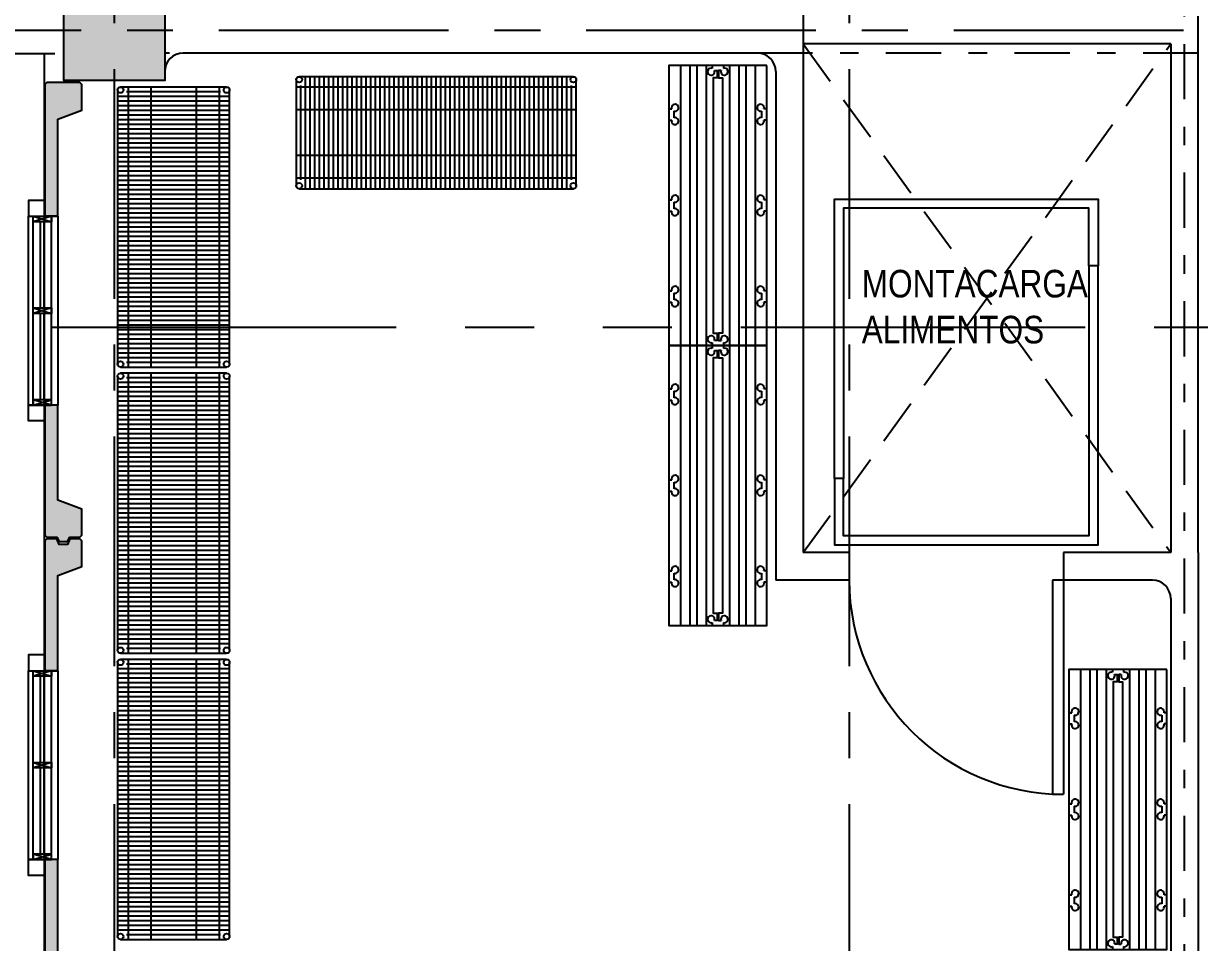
# Model space of a CAD drawing. Extents: x -28 to 149, y -33 to 76.
# Drawn here: x -0.49 to 5.91, y 20.16 to 25.16 of the extents above; entities that cross this region are included whole.
import ezdxf

# ---------------------------------------------------------------- set-up
doc = ezdxf.new("R2010")
doc.units = 0
for name, pattern in [('CENTER', [2, 1.25, -0.25, 0.25, -0.25]), ('DASHDOT', [1, 0.5, -0.25, 0, -0.25]), ('DASHDOT2', [12.7, 6.35, -3.175, 0, -3.175]), ('HIDDEN', [0.375, 0.25, -0.125]), ('PHANTOM2', [1.25, 0.625, -0.125, 0.125, -0.125, 0.125, -0.125])]:
    doc.linetypes.add(name, pattern=pattern)
for name, color, linetype in [('arq-columnas', 5, 'Continuous'), ('arq-ejes', 1, 'DASHDOT2'), ('arq-ejes-principales', 1, 'CENTER'), ('arq-hatch', 252, 'Continuous'), ('arq-indicacion de corte', 5, 'PHANTOM2'), ('arq-montacargas', 2, 'Continuous'), ('arq-muro', 5, 'Continuous'), ('arq-paredes-liv', 3, 'Continuous'), ('arq-prefafricado', 1, 'Continuous'), ('arq-puertas', 2, 'Continuous'), ('arq-tarimas', 1, 'Continuous'), ('arq-techo', 1, 'Continuous'), ('arq-text-area', 3, 'Continuous'), ('arq-ventanas', 2, 'Continuous')]:
    doc.layers.add(name, color=color, linetype=linetype)
doc.styles.add('dape 2', font='ARIALN.TTF', dxfattribs={"height": 2.5})

# ---------------------------------------------------------------- blocks, each defined once
blk = doc.blocks.new('DIV-V')
for p, q in [((0.0299, 0.04), (-0.0001, -0.06)), ((0.0299, -0.06), (-0.0001, 0.04))]:
    blk.add_line(p, q)
blk.add_lwpolyline([(0.0299, 0.04), (0.0299, -0.06), (-0.0001, -0.06), (-0.0001, 0.04)], close=True)
blk = doc.blocks.new('DRYDRY')
at = {"layer": 'arq-hatch'}
h = blk.add_hatch(color=256, dxfattribs=at)
h.paths.add_polyline_path([(31.4721, 143.2549), (31.4621, 143.2649), (31.4071, 143.2649), (31.3371, 143.2649), (31.2821, 143.2649), (31.2721, 143.2549), (31.2721, 142.5376), (31.3421, 142.5376), (31.3421, 143.0649), (31.4721, 143.1149)])
h.paths.add_polyline_path([(31.4721, 140.943), (31.3421, 140.9915), (31.3421, 141.509), (31.2721, 141.509), (31.2721, 140.8015), (31.2821, 140.7915), (31.3371, 140.7915), (31.3496, 140.7675), (31.3946, 140.7675), (31.4071, 140.7915), (31.4621, 140.7915), (31.4721, 140.8015)])
h = blk.add_hatch(color=256, dxfattribs=at)
h.paths.add_polyline_path([(31.4721, 140.7715), (31.4621, 140.7815), (31.4071, 140.7815), (31.3946, 140.7515), (31.3496, 140.7515), (31.3371, 140.7815), (31.2821, 140.7815), (31.2721, 140.7715), (31.2721, 140.0641), (31.3421, 140.0641), (31.3421, 140.5815), (31.4721, 140.6315)])
h.paths.add_polyline_path([(31.4721, 138.4689), (31.3421, 138.5175), (31.3421, 139.0356), (31.2721, 139.0356), (31.2721, 138.3275), (31.2821, 138.3175), (31.3371, 138.3175), (31.3496, 138.2935), (31.3946, 138.2935), (31.4071, 138.3175), (31.4621, 138.3175), (31.4721, 138.3275)])
for p, q in [((31.3421, 141.509), (31.2721, 141.509)), ((31.3421, 139.0356), (31.2721, 139.0356))]:
    blk.add_line(p, q)
at = {"layer": 'arq-prefafricado'}
for p, q in [((31.3421, 142.5376), (31.2721, 142.5376)), ((31.3421, 140.0641), (31.2721, 140.0641))]:
    blk.add_line(p, q, dxfattribs=at)
for points in [[(31.3421, 142.5376), (31.3421, 143.0649), (31.4721, 143.1149), (31.4721, 143.1149), (31.4721, 143.2549), (31.4621, 143.2649), (31.4071, 143.2649), (31.4071, 143.2649), (31.3371, 143.2649), (31.3371, 143.2649), (31.2821, 143.2649), (31.2721, 143.2549), (31.2721, 142.5376)], [(31.2721, 141.509), (31.2721, 140.8015), (31.2821, 140.7915), (31.3371, 140.7915), (31.3496, 140.7675), (31.3946, 140.7675), (31.4071, 140.7915), (31.4621, 140.7915), (31.4721, 140.8015), (31.4721, 140.943), (31.4721, 140.943), (31.3421, 140.9915), (31.3421, 141.509)], [(31.3421, 140.0641), (31.3421, 140.5815), (31.4721, 140.6315), (31.4721, 140.6315), (31.4721, 140.7715), (31.4621, 140.7815), (31.4071, 140.7815), (31.3946, 140.7515), (31.3496, 140.7515), (31.3371, 140.7815), (31.2821, 140.7815), (31.2721, 140.7715), (31.2721, 140.0641)], [(31.2721, 139.0356), (31.2721, 138.3275), (31.2821, 138.3175), (31.3371, 138.3175), (31.3496, 138.2935), (31.3946, 138.2935), (31.4071, 138.3175), (31.4621, 138.3175), (31.4721, 138.3275), (31.4721, 138.4689), (31.4721, 138.4689), (31.3421, 138.5175), (31.3421, 139.0356)]]:
    blk.add_lwpolyline(points, dxfattribs=at)
at = {"layer": 'arq-ventanas'}
for p, q in [((31.2072, 141.509), (31.2072, 142.5376)), ((31.2472, 142.0383), (31.2472, 142.5076)), ((31.2672, 142.0383), (31.2672, 142.5076)), ((31.3072, 141.509), (31.3072, 142.5376)), ((31.2472, 141.539), (31.2472, 142.0083)), ((31.2672, 141.539), (31.2672, 142.0083)), ((31.2072, 139.0356), (31.2072, 140.0641)), ((31.3072, 139.0356), (31.3072, 140.0641)), ((31.2472, 139.5649), (31.2472, 140.0341)), ((31.2672, 139.5649), (31.2672, 140.0341)), ((31.2472, 139.0656), (31.2472, 139.5349)), ((31.2672, 139.0656), (31.2672, 139.5349))]:
    blk.add_line(p, q, dxfattribs=at)
for points in [[(31.2721, 142.6233), (31.1822, 142.6233), (31.1822, 142.5376), (31.2721, 142.5376)], [(31.2721, 141.4233), (31.1822, 141.4233), (31.1822, 141.509), (31.2721, 141.509)], [(31.2721, 140.1499), (31.1822, 140.1499), (31.1822, 140.0641), (31.2721, 140.0641)], [(31.2721, 138.9499), (31.1822, 138.9499), (31.1822, 139.0356), (31.2721, 139.0356)]]:
    blk.add_lwpolyline(points, dxfattribs=at)
for points in [[(31.3421, 141.509), (31.1822, 141.509), (31.1822, 142.5376), (31.3421, 142.5376)], [(31.3421, 139.0356), (31.1822, 139.0356), (31.1822, 140.0641), (31.3421, 140.0641)]]:
    blk.add_lwpolyline(points, close=True, dxfattribs=at)
at = {"layer": 'arq-ventanas', "rotation": 89.99936862401863}
for p in [(31.2472, 142.5076), (31.2472, 142.0083), (31.2472, 140.0341), (31.2472, 139.5349)]:
    blk.add_blockref('DIV-V', p, dxfattribs=at)
at = {"layer": 'arq-ventanas', "xscale": -0.9999999999999993, "rotation": 90.00063137598134}
for p in [(31.2472, 141.539), (31.2472, 139.0656)]:
    blk.add_blockref('DIV-V', p, dxfattribs=at)
blk = doc.blocks.new('tp01')
at = {"color": 8}
for p, q in [((0, 0.185), (0.6, 0.185)), ((0.0978, 0.199), (0.1122, 0.199)), ((0.2928, 0.199), (0.3072, 0.199)), ((0.4878, 0.199), (0.5022, 0.199)), ((0, 0.165), (0.6, 0.165)), ((0, 0.15), (0.6, 0.15)), ((0, 0.13), (0.6, 0.13)), ((0.5938, 0.1169), (0.6, 0.1169)), ((0, 0.08), (0.6, 0.08)), ((0.5938, 0.0931), (0.6, 0.0931)), ((0, 0.06), (0.6, 0.06)), ((0, 0.045), (0.6, 0.045)), ((0, 0.025), (0.6, 0.025)), ((0.0978, 0.011), (0.1122, 0.011)), ((0.2928, 0.011), (0.3072, 0.011)), ((0.4878, 0.011), (0.5022, 0.011))]:
    blk.add_line(p, q, dxfattribs=at)
at = {"color": 2}
blk.add_lwpolyline([(0, 0.21), (0, 0), (0.6, 0), (0.6, 0.21)], close=True, dxfattribs=at)
at = {"color": 8}
for points in [[(0.0931, 0.21), (0.0931, 0.2038)], [(0.1169, 0.21), (0.1169, 0.2038)], [(0.2881, 0.21), (0.2881, 0.2038)], [(0.3119, 0.21), (0.3119, 0.2038)], [(0.4831, 0.21), (0.4831, 0.2038)], [(0.5069, 0.21), (0.5069, 0.2038)], [(0, 0.1169), (0.0062, 0.1169)], [(0.011, 0.1122), (0.011, 0.1066), (0.0263, 0.1066), (0.0263, 0.115), (0.5737, 0.115), (0.5737, 0.1066), (0.589, 0.1066), (0.589, 0.1122)], [(0.011, 0.0978), (0.011, 0.1034), (0.0263, 0.1034), (0.0263, 0.095), (0.5737, 0.095), (0.5737, 0.1034), (0.589, 0.1034), (0.589, 0.0978)], [(0, 0.0931), (0.0062, 0.0931)], [(0.0931, 0), (0.0931, 0.0062)], [(0.1169, 0), (0.1169, 0.0062)], [(0.2881, 0), (0.2881, 0.0062)], [(0.3119, 0), (0.3119, 0.0062)], [(0.4831, 0), (0.4831, 0.0062)], [(0.5069, 0), (0.5069, 0.0062)]]:
    blk.add_lwpolyline(points, dxfattribs=at)
for centre, start, end in [((0.0907, 0.1966), 71.4918, 18.5083), ((0.1193, 0.1966), 161.4917, 108.5082), ((0.2857, 0.1966), 71.4918, 18.5083), ((0.3143, 0.1966), 161.4917, 108.5082), ((0.4807, 0.1966), 71.4918, 18.5083), ((0.5093, 0.1966), 161.4917, 108.5082), ((0.0134, 0.1193), 251.4917, 198.5082), ((0.5866, 0.1193), 341.4918, 288.5083), ((0.0134, 0.0907), 161.4918, 108.5083), ((0.5866, 0.0907), 71.4917, 18.5082), ((0.0907, 0.0134), 341.4917, 288.5082), ((0.1193, 0.0134), 251.4918, 198.5083), ((0.2857, 0.0134), 341.4917, 288.5082), ((0.3143, 0.0134), 251.4918, 198.5083), ((0.4807, 0.0134), 341.4917, 288.5082), ((0.5093, 0.0134), 251.4918, 198.5083)]:
    blk.add_arc(centre, 0.00756, start, end, dxfattribs=at)
blk = doc.blocks.new('ep01')
at = {"color": 2}
for p, q in [((1.1379, 22.5537), (1.1379, 21.9758)), ((2.646, 22.5696), (1.1538, 22.5696)), ((2.6619, 21.9758), (2.6619, 22.5537)), ((1.1538, 21.96), (2.646, 21.96))]:
    blk.add_line(p, q, dxfattribs=at)
at = {"color": 8}
for p, q in [((1.1887, 21.96), (1.1887, 22.5696)), ((1.2141, 21.96), (1.2141, 22.5696)), ((1.2395, 21.96), (1.2395, 22.5696)), ((1.2649, 21.96), (1.2649, 22.5696)), ((1.2903, 21.96), (1.2903, 22.5696)), ((1.3157, 21.96), (1.3157, 22.5696)), ((1.3411, 21.96), (1.3411, 22.5696)), ((1.3665, 21.96), (1.3665, 22.5696)), ((1.3919, 21.96), (1.3919, 22.5696)), ((1.4173, 21.96), (1.4173, 22.5696)), ((1.4427, 21.96), (1.4427, 22.5696)), ((1.4681, 21.96), (1.4681, 22.5696)), ((1.4935, 21.96), (1.4935, 22.5696)), ((1.5189, 21.96), (1.5189, 22.5696)), ((1.5443, 21.96), (1.5443, 22.5696)), ((1.5697, 21.96), (1.5697, 22.5696)), ((1.5951, 21.96), (1.5951, 22.5696)), ((1.6205, 21.96), (1.6205, 22.5696)), ((1.6459, 21.96), (1.6459, 22.5696)), ((1.6713, 21.96), (1.6713, 22.5696)), ((1.6967, 21.96), (1.6967, 22.5696)), ((1.7221, 21.96), (1.7221, 22.5696)), ((1.7475, 21.96), (1.7475, 22.5696)), ((1.7729, 21.96), (1.7729, 22.5696)), ((1.7983, 21.96), (1.7983, 22.5696)), ((1.8237, 21.96), (1.8237, 22.5696)), ((1.8491, 21.96), (1.8491, 22.5696)), ((1.8745, 21.96), (1.8745, 22.5696)), ((1.8999, 21.96), (1.8999, 22.5696)), ((1.9253, 21.96), (1.9253, 22.5696)), ((1.9507, 21.96), (1.9507, 22.5696)), ((1.9761, 21.96), (1.9761, 22.5696)), ((2.0015, 21.96), (2.0015, 22.5696)), ((2.0269, 21.96), (2.0269, 22.5696)), ((2.0523, 21.96), (2.0523, 22.5696)), ((2.0777, 21.96), (2.0777, 22.5696)), ((2.1031, 21.96), (2.1031, 22.5696)), ((2.1285, 21.96), (2.1285, 22.5696)), ((2.1539, 21.96), (2.1539, 22.5696)), ((2.1793, 21.96), (2.1793, 22.5696)), ((2.2047, 21.96), (2.2047, 22.5696)), ((2.2301, 21.96), (2.2301, 22.5696)), ((2.2555, 21.96), (2.2555, 22.5696)), ((2.2809, 21.96), (2.2809, 22.5696)), ((2.3063, 21.96), (2.3063, 22.5696)), ((2.3317, 21.96), (2.3317, 22.5696)), ((2.3571, 21.96), (2.3571, 22.5696)), ((2.3825, 21.96), (2.3825, 22.5696)), ((2.4079, 21.96), (2.4079, 22.5696)), ((2.4333, 21.96), (2.4333, 22.5696)), ((2.4587, 21.96), (2.4587, 22.5696)), ((2.4841, 21.96), (2.4841, 22.5696)), ((2.5095, 21.96), (2.5095, 22.5696)), ((2.5349, 21.96), (2.5349, 22.5696)), ((2.5603, 21.96), (2.5603, 22.5696)), ((2.5857, 21.96), (2.5857, 22.5696)), ((2.6111, 21.96), (2.6111, 22.5696)), ((2.6619, 22.5124), (1.1379, 22.5124)), ((1.1633, 22.0084), (1.1633, 22.5212)), ((2.6365, 22.0084), (2.6365, 22.5212)), ((2.6619, 22.3886), (1.1379, 22.3886)), ((2.6619, 22.1409), (1.1379, 22.1409)), ((2.6619, 22.0171), (1.1379, 22.0171))]:
    blk.add_line(p, q, dxfattribs=at)
at = {"color": 2}
for centre in [(1.1538, 22.5537), (2.646, 22.5537), (1.1538, 21.9758), (2.646, 21.9758)]:
    blk.add_circle(centre, 0.0159, dxfattribs=at)
blk = doc.blocks.new('OJABNFV')
for p, q in [((22.0834, -48.6643), (22.0834, -52.6643)), ((29.8834, -48.7212), (22.0834, -48.7212))]:
    blk.add_line(p, q)
blk = doc.blocks.new('PNMDVPAV')
at = {"rotation": 270}
blk.add_blockref('OJABNFV', (98.8686, -21.5304), dxfattribs=at)

msp = doc.modelspace()

# ---------------------------------------------------------------- hatches: boundary and pattern name
at = {"layer": 'arq-hatch'}
h = msp.add_hatch(dxfattribs=at)
h.set_pattern_fill('LINE', color=8, scale=0.02, angle=45, style=0)
h.set_pattern_definition([(45, (56.22398, 4.97406), (-0.04490128, 0.04490128), [])])
h.paths.add_polyline_path([(56.306, 6.62), (56.176, 6.67), (56.176, 4.4481), (56.306, 4.4966)])
h.paths.add_polyline_path([(56.3053, 4.0878), (56.176, 4.1375), (56.176, 3.9938), (56.0849, 3.9938), (56.1349, 3.8639), (56.3049, 3.8639)])
h.paths.add_polyline_path([(55.7735, 3.9938), (53.9322, 3.9938), (53.9322, 3.8638), (54.1448, 3.8638), (55.1734, 3.8638), (55.7249, 3.8638)])
h.paths.add_polyline_path([(53.9322, 3.9938), (53.8322, 3.9938), (53.8322, 3.8638), (53.9322, 3.8638)])
h.paths.add_polyline_path([(53.8322, 3.9938), (53.5432, 3.9938), (53.5932, 3.8638), (53.8322, 3.8638)])
h.paths.add_polyline_path([(-0.1776, 4.5303), (-0.3076, 4.4803), (-0.3076, 4.2812), (-0.1776, 4.2812)])
h.paths.add_polyline_path([(-0.1776, 4.2812), (-0.3076, 4.2812), (-0.3076, 4.1562), (-0.1776, 4.1562)])
h.paths.add_polyline_path([(0, 4.0803), (-0.1776, 4.0803), (-0.1776, 4.1562), (-0.3076, 4.1562), (-0.3076, 3.9503), (0, 3.9503)])
h.paths.add_polyline_path([(0.2724, 4.0803), (0, 4.0803), (0, 3.9503), (0.2224, 3.9503)])
h.paths.add_polyline_path([(10.3138, 5.6199), (8.2571, 5.6238), (8.2772, 5.57), (8.7716, 5.57), (9.8002, 5.57), (10.2946, 5.57)])
h.paths.add_polyline_path([(10.3446, 5.7), (8.2287, 5.7), (8.2571, 5.6238), (10.3138, 5.6199)])
h.paths.add_polyline_path([(12.7719, 5.7), (10.656, 5.7), (10.6862, 5.6192), (12.7393, 5.6153)])
h.paths.add_polyline_path([(12.7393, 5.6153), (10.6862, 5.6192), (10.7046, 5.57), (11.199, 5.57), (12.2275, 5.57), (12.2275, 5.5701), (12.7219, 5.5701)])
h.paths.add_polyline_path([(13.1, 5.7), (13.0833, 5.7), (13.1, 5.6552)])
h.paths.add_polyline_path([(56.306, 8.6376), (56.1754, 8.6878), (56.1754, 8.1159), (56.1754, 8.0999), (56.1754, 8.05), (56.306, 8.05)])
h.paths.add_polyline_path([(56.306, 8.05), (56.1754, 8.05), (56.1754, 7.2312), (56, 7.2312), (56.175, 7.2256), (56, 7.22), (56.175, 7.22), (56.175, 6.981), (56.306, 7.03)])
h.paths.add_polyline_path([(49.6461, 35.08), (48.5573, 35.08), (48.5087, 34.95), (49.6461, 34.95)])
h.paths.add_polyline_path([(50.5797, 35.08), (49.6461, 35.08), (49.6461, 34.95), (50.6297, 34.95)])
h.paths.add_polyline_path([(51.0789, 35.08), (50.9883, 35.08), (50.9397, 34.95), (51.0789, 34.95)])
h.paths.add_polyline_path([(51.2289, 35.08), (51.0789, 35.08), (51.0789, 34.95), (51.2289, 34.95)])
h.paths.add_polyline_path([(53.0056, 35.08), (51.2289, 35.08), (51.2289, 34.95), (53.0556, 34.95)])
h.paths.add_polyline_path([(20.5106, 35.08), (20, 35.08), (20, 34.9502), (20.5106, 34.9502)])
h.paths.add_polyline_path([(20, 35.08), (19.482, 35.08), (19.482, 34.9502), (20, 34.9502)])
h.paths.add_polyline_path([(42.086, 35.08), (41.0575, 35.08), (41.0575, 34.95), (42.086, 34.95)])
h.paths.add_polyline_path([(41.0575, 35.08), (40.563, 35.08), (40.513, 34.95), (41.0575, 34.95)])
h.paths.add_polyline_path([(42.5804, 35.08), (42.086, 35.08), (42.086, 34.95), (42.629, 34.95)])
edge = h.paths.add_edge_path()
edge.add_line((34.5796, 35.08), (34.4, 35.08))
edge.add_arc((34.4, 34.98), 0.1, 90, 179.99998)
edge.add_line((34.3, 34.98), (34.3, 34.95))
edge.add_line((34.3, 34.95), (34.6282, 34.95))
edge.add_line((34.6282, 34.95), (34.5796, 35.08))
h.paths.add_polyline_path([(37.0056, 35.08), (34.9882, 35.08), (34.9382, 34.95), (37.0541, 34.95)])
h.paths.add_polyline_path([(39.4373, 35.08), (37.4141, 35.08), (37.3641, 34.95), (39.4858, 34.95)])
h.paths.add_polyline_path([(18.573, 35.0802), (17.3999, 35.0802), (17.3999, 34.9502), (18.6216, 34.9502)])
h.paths.add_polyline_path([(19.482, 35.08), (18.9876, 35.08), (18.9391, 34.9502), (19.482, 34.9502)])
h.paths.add_polyline_path([(20.9731, 35.08), (20.5106, 35.08), (20.5106, 34.9502), (20.9731, 34.9502)])
h.paths.add_polyline_path([(8.5108, 34.95), (8.5594, 35.08), (10.5792, 35.08), (10.6292, 34.95)])
edge = h.paths.add_edge_path()
edge.add_line((10.9417, 34.95), (10.9903, 35.08))
edge.add_line((10.9903, 35.08), (13.0077, 35.08))
edge.add_line((13.0077, 35.08), (13.0327, 35.015))
edge.add_line((13.0327, 35.015), (13.0577, 34.95))
edge.add_line((13.0577, 34.95), (10.9417, 34.95))

# ---------------------------------------------------------------- linework, layer by layer
at = {"layer": 'arq-columnas'}
msp.add_lwpolyline([(-0.2749, 25.4), (0.2751, 25.4), (0.2751, 24.85), (-0.2749, 24.85)], close=True, dxfattribs=at)
at = {"layer": 'arq-ejes', "linetype": 'DASHDOT', "ltscale": 0.6}
for p, q in [((5.825, 17.0491), (5.825, 25.2)), ((5.9, 25), (0.275, 25))]:
    msp.add_line(p, q, dxfattribs=at)
at = {"layer": 'arq-ejes-principales'}
for p, q in [((0, 36.9128), (0, -2.6791)), ((4, 36.9128), (4, -2.6791)), ((-5.4309, 25.125), (59.9297, 25.125))]:
    msp.add_line(p, q, dxfattribs=at)
at = {"layer": 'arq-hatch'}
msp.add_solid([(-0.275, 25.4), (0.275, 25.4), (-0.275, 24.85), (0.275, 24.85)], dxfattribs=at)
at = {"layer": 'arq-indicacion de corte', "ltscale": 3}
msp.add_line((-7.8406, 23.5085), (63.8, 23.5085), dxfattribs=at)
at = {"layer": 'arq-montacargas', "color": 8, "linetype": 'HIDDEN'}
for p, q in [((3.75, 25.05), (5.75, 22.2812)), ((3.75, 22.2812), (5.75, 25.05))]:
    msp.add_line(p, q, dxfattribs=at)
at = {"layer": 'arq-montacargas'}
for points in [[(5.3549, 23.8424), (5.3049, 23.8424), (5.3049, 24.1549), (3.9692, 24.1549), (3.9692, 22.6852), (3.9192, 22.6852), (3.9192, 24.2049), (5.3549, 24.2049), (5.3549, 23.8424)], [(5.3549, 23.8424), (5.3049, 23.8424), (5.3049, 22.3726), (3.9692, 22.3726), (3.9692, 22.6852), (3.9192, 22.6852), (3.9192, 22.3226), (5.3549, 22.3226), (5.3549, 23.8424)]]:
    msp.add_lwpolyline(points, dxfattribs=at)
at = {"layer": 'arq-muro'}
for p, q in [((0.2751, 25.35), (0.2751, 24.8955)), ((3.75, 25.25), (3.75, 25)), ((3.75, 25), (0.375, 25))]:
    msp.add_line(p, q, dxfattribs=at)
msp.add_arc((0.375, 24.9), 0.1, 90, 180, dxfattribs=at)
at = {"layer": 'arq-paredes-liv'}
for p, q in [((3.75, 25.2), (3.75, 25)), ((5.9, 22.2812), (5.9, 25.2)), ((5.75, 25.05), (3.75, 25.05)), ((5.75, 25.05), (5.75, 22.2812)), ((3.75, 25), (3.5, 25)), ((3.75, 25), (3.75, 22.2812)), ((3.6, 24.9), (3.6, 22.1312)), ((4, 22.2812), (3.75, 22.2812)), ((4, 22.2812), (4, 22.1312)), ((5.75, 22.2812), (5.1656, 22.2812)), ((5.1656, 22.2812), (5.1656, 22.1312)), ((5.9, 22.2812), (5.9, 17.0491)), ((3.75, 22.1312), (3.6, 22.1312)), ((4, 22.1312), (3.75, 22.1312)), ((5.65, 22.1312), (5.1656, 22.1312)), ((5.75, 22.0312), (5.75, 17.0491))]:
    msp.add_line(p, q, dxfattribs=at)
for centre, start in [((3.5, 24.9), 0), ((5.65, 22.0312), 360)]:
    msp.add_arc(centre, 0.1, start, 90, dxfattribs=at)
at = {"layer": 'arq-puertas'}
for p, q in [((5.1056, 22.1312), (5.1056, 20.9671)), ((5.1656, 22.1312), (5.1056, 22.1312)), ((5.1656, 22.1312), (5.1656, 20.9656))]:
    msp.add_line(p, q, dxfattribs=at)
at = {"layer": 'arq-puertas', "color": 253}
msp.add_arc((5.1656, 22.1312), 1.1656, 180, 270, dxfattribs=at)

# ---------------------------------------------------------------- block references
at = {"layer": 'arq-prefafricado', "color": 2}
msp.add_blockref('DRYDRY', (-31.6497, -118.4257), dxfattribs=at)
at = {"layer": 'arq-tarimas', "xscale": 2.540000000000001, "yscale": 2.540000000000001, "zscale": 2.540000000000001, "rotation": 270}
for p in [(3.018, 24.9324), (3.018, 23.4084), (5.1959, 21.6452)]:
    msp.add_blockref('tp01', p, dxfattribs=at)
at = {"layer": 'arq-tarimas'}
msp.add_blockref('ep01', (-0.1473, 2.3016), dxfattribs=at)
at = {"layer": 'arq-tarimas', "rotation": 90}
for p in [(22.5872, 22.1529), (22.5872, 20.5955), (22.5872, 19.038)]:
    msp.add_blockref('ep01', p, dxfattribs=at)
at = {"layer": 'arq-techo', "color": 1, "linetype": 'Continuous'}
msp.add_blockref('PNMDVPAV', (-50.5273, 68.61), dxfattribs=at)

# ---------------------------------------------------------------- texts
at = {"layer": 'arq-text-area', "insert": (4.0681, 23.8198), "char_height": 0.15, "width": 1.486626, "attachment_point": 1, "style": 'dape 2'}
msp.add_mtext('MONTACARGA\\PALIMENTOS', dxfattribs=at)

doc.saveas('drawing.dxf')
